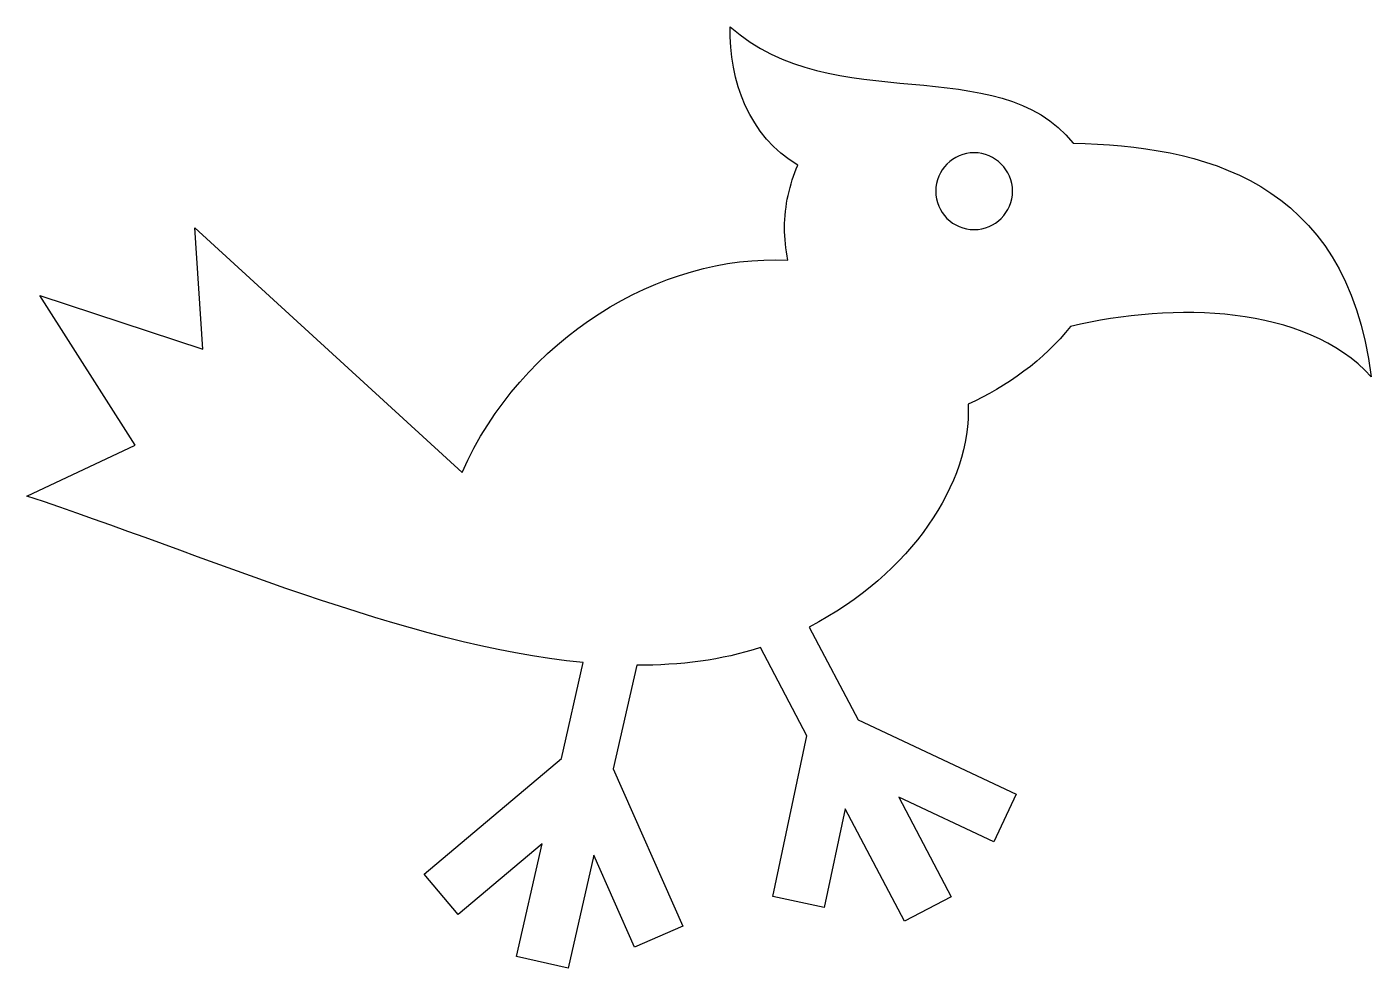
# Model space of a CAD drawing. Header units: centimetres. Extents: x -9.8 to 10.3, y -7.4 to 6.7.
import ezdxf

# ---------------------------------------------------------------- set-up
doc = ezdxf.new("R2010")
doc.units = ezdxf.units.CM
doc.header["$MEASUREMENT"] = 0
doc.layers.add('Layer 1', color=7, linetype='Continuous')

msp = doc.modelspace()

# ---------------------------------------------------------------- linework, layer by layer
at = {"layer": 'Layer 1'}
for points, knots in [([(0.70104, 6.68889), (0.68249, 5.88357), (0.98125, 5.051), (1.71046, 4.62), (1.71046, 4.62), (1.5883, 4.33115), (1.51278, 4.01767), (1.51278, 3.68442), (1.51278, 3.68442), (1.51278, 3.52848), (1.53015, 3.36491), (1.56022, 3.19822), (1.56022, 3.19822), (-0.34223, 3.30406), (-2.43115, 2.0192), (-3.30892, 0.02373), (-3.30892, 0.02373), (-3.30892, 0.02373), (-7.30299, 3.68442), (-7.30299, 3.68442), (-7.30299, 3.68442), (-7.30299, 3.68442), (-7.18437, 1.86593), (-7.18437, 1.86593), (-7.18437, 1.86593), (-7.18437, 1.86593), (-9.62223, 2.66978), (-9.62223, 2.66978), (-9.62223, 2.66978), (-9.62223, 2.66978), (-8.1951, 0.43353), (-8.1951, 0.43353), (-8.1951, 0.43353), (-8.1951, 0.43353), (-9.8146, -0.33072), (-9.8146, -0.33072), (-9.8146, -0.33072), (-7.20284, -1.18787), (-4.16072, -2.56351), (-1.49697, -2.81863), (-1.49697, -2.81863), (-1.49697, -2.81863), (-1.82251, -4.25496), (-1.82251, -4.25496), (-1.82251, -4.25496), (-1.82251, -4.25496), (-3.87419, -5.9865), (-3.87419, -5.9865), (-3.87419, -5.9865), (-3.87419, -5.9865), (-3.36552, -6.58866), (-3.36552, -6.58866), (-3.36552, -6.58866), (-3.36552, -6.58866), (-2.11102, -5.5305), (-2.11102, -5.5305), (-2.11102, -5.5305), (-2.11102, -5.5305), (-2.49319, -7.21595), (-2.49319, -7.21595), (-2.49319, -7.21595), (-2.49319, -7.21595), (-1.72362, -7.38985), (-1.72362, -7.38985), (-1.72362, -7.38985), (-1.72362, -7.38985), (-1.34014, -5.69786), (-1.34014, -5.69786), (-1.34014, -5.69786), (-1.34014, -5.69786), (-0.73271, -7.0776), (-0.73271, -7.0776), (-0.73271, -7.0776), (-0.73271, -7.0776), (-0.01058, -6.75995), (-0.01058, -6.75995), (-0.01058, -6.75995), (-0.01058, -6.75995), (-1.04766, -4.40647), (-1.04766, -4.40647), (-1.04766, -4.40647), (-1.04766, -4.40647), (-0.69712, -2.85941), (-0.69712, -2.85941), (-0.69712, -2.85941), (-0.04782, -2.86194), (0.5723, -2.78275), (1.15026, -2.59586), (1.15026, -2.59586), (1.15026, -2.59586), (1.84603, -3.91627), (1.84603, -3.91627), (1.84603, -3.91627), (1.84603, -3.91627), (1.33479, -6.31858), (1.33479, -6.31858), (1.33479, -6.31858), (1.33479, -6.31858), (2.10562, -6.48325), (2.10562, -6.48325), (2.10562, -6.48325), (2.10562, -6.48325), (2.42061, -5.00611), (2.42061, -5.00611), (2.42061, -5.00611), (2.42061, -5.00611), (3.30614, -6.68882), (3.30614, -6.68882), (3.30614, -6.68882), (3.30614, -6.68882), (4.00318, -6.32112), (4.00318, -6.32112), (4.00318, -6.32112), (4.00318, -6.32112), (3.22054, -4.83343), (3.22054, -4.83343), (3.22054, -4.83343), (3.22054, -4.83343), (4.64105, -5.50154), (4.64105, -5.50154), (4.64105, -5.50154), (4.64105, -5.50154), (4.97582, -4.78859), (4.97582, -4.78859), (4.97582, -4.78859), (4.97582, -4.78859), (2.61176, -3.67776), (2.61176, -3.67776), (2.61176, -3.67776), (2.61176, -3.67776), (1.88044, -2.28875), (1.88044, -2.28875), (1.88044, -2.28875), (3.4154, -1.48419), (4.30269, -0.14493), (4.25766, 1.04505), (4.25766, 1.04505), (4.83043, 1.30733), (5.39291, 1.7065), (5.78878, 2.20868), (5.78878, 2.20868), (7.33845, 2.57187), (9.30053, 2.53531), (10.28106, 1.45623), (10.28106, 1.45623), (9.91222, 4.42587), (7.73336, 4.90582), (5.82838, 4.95094), (5.82838, 4.95094), (4.70406, 6.35189), (2.22778, 5.32012), (0.70097, 6.6891), (0.70097, 6.6891), (0.70097, 6.6891), (0.70104, 6.68889), (0.70104, 6.68889)], [0, 0, 0, 0, 0.025, 0.025, 0.025, 0.025, 0.05, 0.05, 0.05, 0.05, 0.075, 0.075, 0.075, 0.075, 0.1, 0.1, 0.1, 0.1, 0.125, 0.125, 0.125, 0.125, 0.15, 0.15, 0.15, 0.15, 0.175, 0.175, 0.175, 0.175, 0.2, 0.2, 0.2, 0.2, 0.225, 0.225, 0.225, 0.225, 0.25, 0.25, 0.25, 0.25, 0.275, 0.275, 0.275, 0.275, 0.3, 0.3, 0.3, 0.3, 0.325, 0.325, 0.325, 0.325, 0.35, 0.35, 0.35, 0.35, 0.375, 0.375, 0.375, 0.375, 0.4, 0.4, 0.4, 0.4, 0.425, 0.425, 0.425, 0.425, 0.45, 0.45, 0.45, 0.45, 0.475, 0.475, 0.475, 0.475, 0.5, 0.5, 0.5, 0.5, 0.525, 0.525, 0.525, 0.525, 0.55, 0.55, 0.55, 0.55, 0.575, 0.575, 0.575, 0.575, 0.6, 0.6, 0.6, 0.6, 0.625, 0.625, 0.625, 0.625, 0.65, 0.65, 0.65, 0.65, 0.675, 0.675, 0.675, 0.675, 0.7, 0.7, 0.7, 0.7, 0.725, 0.725, 0.725, 0.725, 0.75, 0.75, 0.75, 0.75, 0.775, 0.775, 0.775, 0.775, 0.8, 0.8, 0.8, 0.8, 0.825, 0.825, 0.825, 0.825, 0.85, 0.85, 0.85, 0.85, 0.875, 0.875, 0.875, 0.875, 0.9, 0.9, 0.9, 0.9, 0.925, 0.925, 0.925, 0.925, 0.95, 0.95, 0.95, 0.95, 1, 1, 1, 1]), ([(4.34596, 4.80584), (4.66306, 4.80584), (4.9205, 4.54832), (4.9205, 4.23126), (4.9205, 4.23126), (4.9205, 3.91407), (4.66311, 3.65672), (4.34596, 3.65672), (4.34596, 3.65672), (4.02877, 3.65672), (3.77273, 3.91403), (3.77273, 4.23122), (3.77273, 4.23122), (3.77273, 4.54832), (4.02869, 4.80576), (4.34588, 4.80576), (4.34588, 4.80576), (4.34588, 4.80576), (4.34596, 4.80584), (4.34596, 4.80584)], [0, 0, 0, 0, 0.16666667, 0.16666667, 0.16666667, 0.16666667, 0.33333333, 0.33333333, 0.33333333, 0.33333333, 0.5, 0.5, 0.5, 0.5, 0.66666667, 0.66666667, 0.66666667, 0.66666667, 1, 1, 1, 1])]:
    msp.add_open_spline(points, degree=3, knots=knots, dxfattribs=at)

doc.saveas('drawing.dxf')
